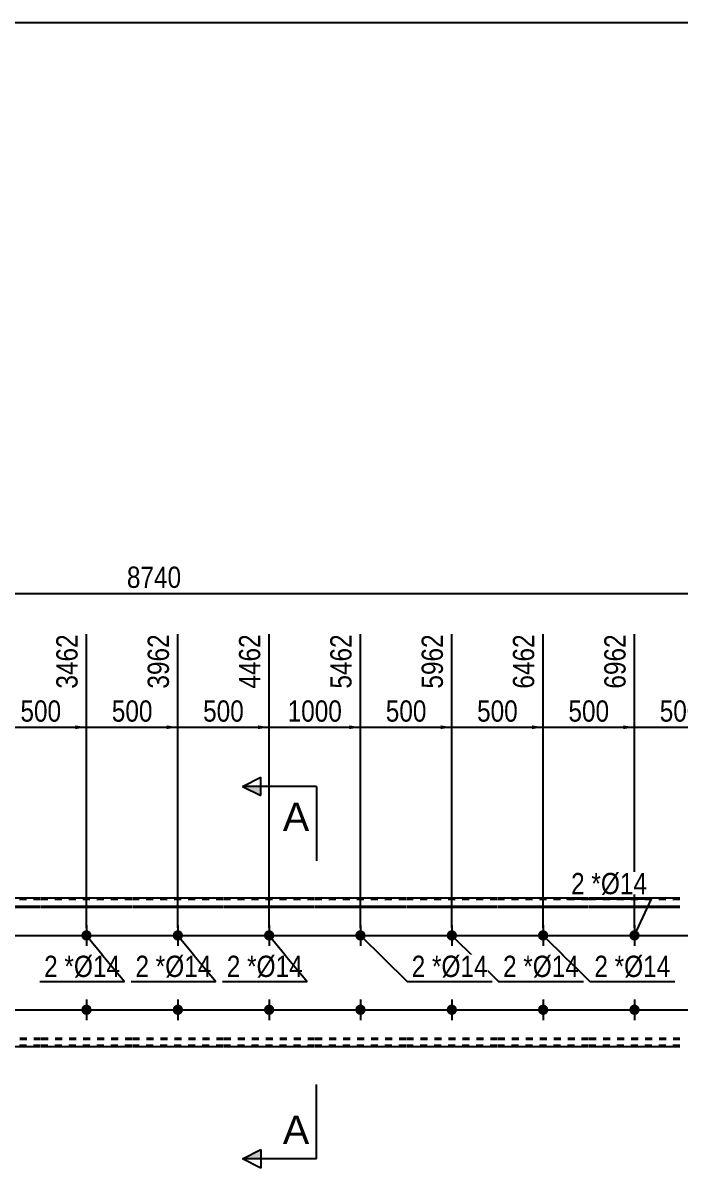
# Model space of a CAD drawing. Header units: millimetres. Extents: x -68 to 335, y -149 to 128.
# Drawn here: x 107.4 to 195.9, y -26.3 to 127.8 of the extents above; entities that cross this region are included whole.
import ezdxf

# ---------------------------------------------------------------- set-up
doc = ezdxf.new("R2010")
doc.units = ezdxf.units.MM
doc.linetypes.add('DXK_LINE_DOT1', pattern=[1.8814, 0.9407, -0.9407])
doc.styles.add('Arial', font='ARIAL.TTF', dxfattribs={"height": 0.2})
doc.styles.add('Arial Narrow', font='ARIALN.TTF', dxfattribs={"height": 0.2})

# ---------------------------------------------------------------- blocks, each defined once
blk = doc.blocks.new('Unknown-629087557-1873')
at = {"color": 5, "linetype": 'Continuous'}
blk.add_line((334.62, 127.75), (-65.38, 127.75), dxfattribs=at)
blk = doc.blocks.new('Part-629087557-1218 - 1203')
at = {"color": 2, "linetype": 'Continuous'}
for p, q in [((109.75, 10), (97.56, 10)), ((122.05, 10), (109.85, 10)), ((134.34, 10), (122.15, 10)), ((146.64, 10), (134.44, 10)), ((158.93, 10), (146.74, 10)), ((171.22, 10), (159.03, 10)), ((183.52, 10), (171.32, 10)), ((195.81, 10), (183.62, 10)), ((97.56, 8.94), (109.75, 8.94)), ((97.56, 8.81), (109.75, 8.81)), ((109.85, 8.94), (122.05, 8.94)), ((109.85, 8.81), (122.05, 8.81)), ((122.15, 8.94), (134.34, 8.94)), ((122.15, 8.81), (134.34, 8.81)), ((134.44, 8.94), (146.64, 8.94)), ((134.44, 8.81), (146.64, 8.81)), ((146.74, 8.94), (158.93, 8.94)), ((146.74, 8.81), (158.93, 8.81)), ((159.03, 8.94), (171.22, 8.94)), ((159.03, 8.81), (171.22, 8.81)), ((171.32, 8.94), (183.52, 8.94)), ((171.32, 8.81), (183.52, 8.81)), ((183.62, 8.94), (195.81, 8.94)), ((183.62, 8.81), (195.81, 8.81)), ((109.75, -10), (97.56, -10)), ((122.05, -10), (109.85, -10)), ((134.34, -10), (122.15, -10)), ((146.64, -10), (134.44, -10)), ((158.93, -10), (146.74, -10)), ((171.22, -10), (159.03, -10)), ((183.52, -10), (171.32, -10)), ((195.81, -10), (183.62, -10))]:
    blk.add_line(p, q, dxfattribs=at)
at = {"color": 7, "linetype": 'DXK_LINE_DOT1'}
for p, q in [((109.75, 9.82), (97.56, 9.82)), ((122.05, 9.82), (109.85, 9.82)), ((134.34, 9.82), (122.15, 9.82)), ((146.64, 9.82), (134.44, 9.82)), ((158.93, 9.82), (146.74, 9.82)), ((171.22, 9.82), (159.03, 9.82)), ((183.52, 9.82), (171.32, 9.82)), ((195.81, 9.82), (183.62, 9.82)), ((97.56, -8.81), (109.75, -8.81)), ((97.56, -8.94), (109.75, -8.94)), ((109.85, -8.81), (122.05, -8.81)), ((109.85, -8.94), (122.05, -8.94)), ((122.15, -8.81), (134.34, -8.81)), ((122.15, -8.94), (134.34, -8.94)), ((134.44, -8.81), (146.64, -8.81)), ((134.44, -8.94), (146.64, -8.94)), ((146.74, -8.81), (158.93, -8.81)), ((146.74, -8.94), (158.93, -8.94)), ((159.03, -8.81), (171.22, -8.81)), ((159.03, -8.94), (171.22, -8.94)), ((171.32, -8.81), (183.52, -8.81)), ((171.32, -8.94), (183.52, -8.94)), ((183.62, -8.81), (195.81, -8.81)), ((183.62, -8.94), (195.81, -8.94)), ((109.75, -9.82), (97.56, -9.82)), ((122.05, -9.82), (109.85, -9.82)), ((134.34, -9.82), (122.15, -9.82)), ((146.64, -9.82), (134.44, -9.82)), ((158.93, -9.82), (146.74, -9.82)), ((171.22, -9.82), (159.03, -9.82)), ((183.52, -9.82), (171.32, -9.82)), ((195.81, -9.82), (183.62, -9.82))]:
    blk.add_line(p, q, dxfattribs=at)
blk = doc.blocks.new('Bolt-629087557-1227 - 1203')
at = {"linetype": 'Continuous'}
for points in [[(153.53, 5, -1), (152.13, 5, -1)], [(153.53, -5, -1), (152.13, -5, -1)]]:
    blk.add_hatch(color=3, dxfattribs=at).paths.add_polyline_path(points)
at = {"color": 3, "linetype": 'Continuous'}
for p, q in [((152.83, 6.4), (152.83, 3.6)), ((151.43, 5), (154.23, 5)), ((152.83, -3.6), (152.83, -6.4)), ((151.43, -5), (154.23, -5))]:
    blk.add_line(p, q, dxfattribs=at)
blk = doc.blocks.new('Bolt-629087557-1228 - 1203')
at = {"linetype": 'Continuous'}
for points in [[(165.83, 5, -1), (164.43, 5, -1)], [(165.83, -5, -1), (164.43, -5, -1)]]:
    blk.add_hatch(color=3, dxfattribs=at).paths.add_polyline_path(points)
at = {"color": 3, "linetype": 'Continuous'}
for p, q in [((165.13, 6.4), (165.13, 3.6)), ((163.73, 5), (166.53, 5)), ((165.13, -3.6), (165.13, -6.4)), ((163.73, -5), (166.53, -5))]:
    blk.add_line(p, q, dxfattribs=at)
blk = doc.blocks.new('Bolt-629087557-1229 - 1203')
at = {"linetype": 'Continuous'}
for points in [[(178.12, 5, -1), (176.72, 5, -1)], [(178.12, -5, -1), (176.72, -5, -1)]]:
    blk.add_hatch(color=3, dxfattribs=at).paths.add_polyline_path(points)
at = {"color": 3, "linetype": 'Continuous'}
for p, q in [((177.42, 6.4), (177.42, 3.6)), ((176.02, 5), (178.82, 5)), ((177.42, -3.6), (177.42, -6.4)), ((176.02, -5), (178.82, -5))]:
    blk.add_line(p, q, dxfattribs=at)
blk = doc.blocks.new('Bolt-629087557-1230 - 1203')
at = {"linetype": 'Continuous'}
for points in [[(190.42, 5, -1), (189.02, 5, -1)], [(190.42, -5, -1), (189.02, -5, -1)]]:
    blk.add_hatch(color=3, dxfattribs=at).paths.add_polyline_path(points)
at = {"color": 3, "linetype": 'Continuous'}
for p, q in [((189.72, 6.4), (189.72, 3.6)), ((188.32, 5), (191.12, 5)), ((189.72, -3.6), (189.72, -6.4)), ((188.32, -5), (191.12, -5))]:
    blk.add_line(p, q, dxfattribs=at)
blk = doc.blocks.new('Bolt-629087557-1234 - 1203')
at = {"linetype": 'Continuous'}
for points in [[(141.24, 5, -1), (139.84, 5, -1)], [(141.24, -5, -1), (139.84, -5, -1)]]:
    blk.add_hatch(color=3, dxfattribs=at).paths.add_polyline_path(points)
at = {"color": 3, "linetype": 'Continuous'}
for p, q in [((140.54, 6.4), (140.54, 3.6)), ((139.14, 5), (141.94, 5)), ((140.54, -3.6), (140.54, -6.4)), ((139.14, -5), (141.94, -5))]:
    blk.add_line(p, q, dxfattribs=at)
blk = doc.blocks.new('Bolt-629087557-1235 - 1203')
at = {"linetype": 'Continuous'}
for points in [[(128.95, 5, -1), (127.55, 5, -1)], [(128.95, -5, -1), (127.55, -5, -1)]]:
    blk.add_hatch(color=3, dxfattribs=at).paths.add_polyline_path(points)
at = {"color": 3, "linetype": 'Continuous'}
for p, q in [((128.25, 6.4), (128.25, 3.6)), ((126.85, 5), (129.65, 5)), ((128.25, -3.6), (128.25, -6.4)), ((126.85, -5), (129.65, -5))]:
    blk.add_line(p, q, dxfattribs=at)
blk = doc.blocks.new('Bolt-629087557-1236 - 1203')
at = {"linetype": 'Continuous'}
for points in [[(116.65, 5, -1), (115.25, 5, -1)], [(116.65, -5, -1), (115.25, -5, -1)]]:
    blk.add_hatch(color=3, dxfattribs=at).paths.add_polyline_path(points)
at = {"color": 3, "linetype": 'Continuous'}
for p, q in [((115.95, 6.4), (115.95, 3.6)), ((114.55, 5), (117.35, 5)), ((115.95, -3.6), (115.95, -6.4)), ((114.55, -5), (117.35, -5))]:
    blk.add_line(p, q, dxfattribs=at)
blk = doc.blocks.new('StraightDimension-629087557-1297 - 1203')
at = {"linetype": 'Continuous'}
blk.add_hatch(color=7, dxfattribs=at).paths.add_polyline_path([(163.63, 33.25), (165.13, 33), (163.63, 32.75)])
at = {"color": 7, "linetype": 'Continuous'}
for p, q in [((152.83, 6), (152.83, 45.51)), ((165.13, 6), (165.13, 45.51)), ((152.83, 33), (165.13, 33))]:
    blk.add_line(p, q, dxfattribs=at)
at = {"color": 0}
blk.add_wipeout([(162.32, 33.15), (162.32, 37.35), (155.64, 37.35), (155.64, 33.15)], dxfattribs=at)
at = {"color": 3, "style": 'Arial Narrow'}
blk.add_text('500', height=2.863, dxfattribs=at).set_placement((156.24, 33.75))
at = {"color": 0, "linetype": 'Continuous'}
blk.add_wipeout([(164.53, 46.11), (160.33, 46.11), (160.33, 37.6), (164.53, 37.6)], dxfattribs=at)
at = {"color": 3, "linetype": 'Continuous', "style": 'Arial Narrow'}
blk.add_text('5962', height=2.863, rotation=90.0002, dxfattribs=at).set_placement((163.93, 38.2))
blk = doc.blocks.new('StraightDimension-629087557-1301 - 1203')
at = {"linetype": 'Continuous'}
blk.add_hatch(color=7, dxfattribs=at).paths.add_polyline_path([(114.45, 33.25), (115.95, 33), (114.45, 32.75)])
at = {"color": 7, "linetype": 'Continuous'}
for p, q in [((103.66, 6), (103.66, 45.51)), ((115.95, 6), (115.95, 45.51)), ((103.66, 33), (115.95, 33))]:
    blk.add_line(p, q, dxfattribs=at)
at = {"color": 0}
blk.add_wipeout([(113.15, 33.15), (113.15, 37.35), (106.46, 37.35), (106.46, 33.15)], dxfattribs=at)
at = {"color": 3, "style": 'Arial Narrow'}
blk.add_text('500', height=2.863, dxfattribs=at).set_placement((107.06, 33.75))
at = {"color": 0, "linetype": 'Continuous'}
blk.add_wipeout([(115.35, 46.11), (111.15, 46.11), (111.15, 37.6), (115.35, 37.6)], dxfattribs=at)
at = {"color": 3, "linetype": 'Continuous', "style": 'Arial Narrow'}
blk.add_text('3462', height=2.863, rotation=90.0002, dxfattribs=at).set_placement((114.75, 38.2))
blk = doc.blocks.new('StraightDimension-629087557-1300 - 1203')
at = {"linetype": 'Continuous'}
blk.add_hatch(color=7, dxfattribs=at).paths.add_polyline_path([(126.75, 33.25), (128.25, 33), (126.75, 32.75)])
at = {"color": 7, "linetype": 'Continuous'}
for p, q in [((115.95, 6), (115.95, 45.51)), ((128.25, 6), (128.25, 45.51)), ((115.95, 33), (128.25, 33))]:
    blk.add_line(p, q, dxfattribs=at)
at = {"color": 0}
blk.add_wipeout([(125.44, 33.15), (125.44, 37.35), (118.76, 37.35), (118.76, 33.15)], dxfattribs=at)
at = {"color": 3, "style": 'Arial Narrow'}
blk.add_text('500', height=2.863, dxfattribs=at).set_placement((119.36, 33.75))
at = {"color": 0, "linetype": 'Continuous'}
blk.add_wipeout([(127.65, 46.11), (123.45, 46.11), (123.45, 37.6), (127.65, 37.6)], dxfattribs=at)
at = {"color": 3, "linetype": 'Continuous', "style": 'Arial Narrow'}
blk.add_text('3962', height=2.863, rotation=90.0002, dxfattribs=at).set_placement((127.05, 38.2))
blk = doc.blocks.new('StraightDimension-629087557-1299 - 1203')
at = {"linetype": 'Continuous'}
blk.add_hatch(color=7, dxfattribs=at).paths.add_polyline_path([(139.04, 33.25), (140.54, 33), (139.04, 32.75)])
at = {"color": 7, "linetype": 'Continuous'}
for p, q in [((128.25, 6), (128.25, 45.51)), ((140.54, 6), (140.54, 45.51)), ((128.25, 33), (140.54, 33))]:
    blk.add_line(p, q, dxfattribs=at)
at = {"color": 0}
blk.add_wipeout([(137.73, 33.15), (137.73, 37.35), (131.05, 37.35), (131.05, 33.15)], dxfattribs=at)
at = {"color": 3, "style": 'Arial Narrow'}
blk.add_text('500', height=2.863, dxfattribs=at).set_placement((131.65, 33.75))
at = {"color": 0, "linetype": 'Continuous'}
blk.add_wipeout([(139.94, 46.11), (135.74, 46.11), (135.74, 37.6), (139.94, 37.6)], dxfattribs=at)
at = {"color": 3, "linetype": 'Continuous', "style": 'Arial Narrow'}
blk.add_text('4462', height=2.863, rotation=90.0002, dxfattribs=at).set_placement((139.34, 38.2))
blk = doc.blocks.new('StraightDimension-629087557-1294 - 1203')
at = {"linetype": 'Continuous'}
blk.add_hatch(color=7, dxfattribs=at).paths.add_polyline_path([(200.51, 33.25), (202.01, 33), (200.51, 32.75)])
at = {"color": 7, "linetype": 'Continuous'}
for p, q in [((189.72, 6), (189.72, 45.51)), ((202.01, 6), (202.01, 45.51)), ((189.72, 33), (202.01, 33))]:
    blk.add_line(p, q, dxfattribs=at)
at = {"color": 0}
blk.add_wipeout([(199.2, 33.15), (199.2, 37.35), (192.52, 37.35), (192.52, 33.15)], dxfattribs=at)
at = {"color": 3, "style": 'Arial Narrow'}
blk.add_text('500', height=2.863, dxfattribs=at).set_placement((193.12, 33.75))
at = {"color": 0, "linetype": 'Continuous'}
blk.add_wipeout([(201.41, 46.11), (197.21, 46.11), (197.21, 37.6), (201.41, 37.6)], dxfattribs=at)
at = {"color": 3, "linetype": 'Continuous', "style": 'Arial Narrow'}
blk.add_text('7462', height=2.863, rotation=90.0002, dxfattribs=at).set_placement((200.81, 38.2))
blk = doc.blocks.new('StraightDimension-629087557-1295 - 1203')
at = {"linetype": 'Continuous'}
blk.add_hatch(color=7, dxfattribs=at).paths.add_polyline_path([(188.22, 33.25), (189.72, 33), (188.22, 32.75)])
at = {"color": 7, "linetype": 'Continuous'}
for p, q in [((177.42, 6), (177.42, 45.51)), ((189.72, 6), (189.72, 45.51)), ((177.42, 33), (189.72, 33))]:
    blk.add_line(p, q, dxfattribs=at)
at = {"color": 0}
blk.add_wipeout([(186.91, 33.15), (186.91, 37.35), (180.23, 37.35), (180.23, 33.15)], dxfattribs=at)
at = {"color": 3, "style": 'Arial Narrow'}
blk.add_text('500', height=2.863, dxfattribs=at).set_placement((180.83, 33.75))
at = {"color": 0, "linetype": 'Continuous'}
blk.add_wipeout([(189.12, 46.11), (184.92, 46.11), (184.92, 37.6), (189.12, 37.6)], dxfattribs=at)
at = {"color": 3, "linetype": 'Continuous', "style": 'Arial Narrow'}
blk.add_text('6962', height=2.863, rotation=90.0002, dxfattribs=at).set_placement((188.52, 38.2))
blk = doc.blocks.new('StraightDimension-629087557-1296 - 1203')
at = {"linetype": 'Continuous'}
blk.add_hatch(color=7, dxfattribs=at).paths.add_polyline_path([(175.92, 33.25), (177.42, 33), (175.92, 32.75)])
at = {"color": 7, "linetype": 'Continuous'}
for p, q in [((165.13, 6), (165.13, 45.51)), ((177.42, 6), (177.42, 45.51)), ((165.13, 33), (177.42, 33))]:
    blk.add_line(p, q, dxfattribs=at)
at = {"color": 0}
blk.add_wipeout([(174.62, 33.15), (174.62, 37.35), (167.93, 37.35), (167.93, 33.15)], dxfattribs=at)
at = {"color": 3, "style": 'Arial Narrow'}
blk.add_text('500', height=2.863, dxfattribs=at).set_placement((168.53, 33.75))
at = {"color": 0, "linetype": 'Continuous'}
blk.add_wipeout([(176.82, 46.11), (172.62, 46.11), (172.62, 37.6), (176.82, 37.6)], dxfattribs=at)
at = {"color": 3, "linetype": 'Continuous', "style": 'Arial Narrow'}
blk.add_text('6462', height=2.863, rotation=90.0002, dxfattribs=at).set_placement((176.22, 38.2))
blk = doc.blocks.new('StraightDimension-629087557-1298 - 1203')
at = {"linetype": 'Continuous'}
blk.add_hatch(color=7, dxfattribs=at).paths.add_polyline_path([(151.33, 33.25), (152.83, 33), (151.33, 32.75)])
at = {"color": 7, "linetype": 'Continuous'}
for p, q in [((140.54, 6), (140.54, 45.51)), ((152.83, 6), (152.83, 45.51)), ((140.54, 33), (152.83, 33))]:
    blk.add_line(p, q, dxfattribs=at)
at = {"color": 0}
blk.add_wipeout([(150.94, 33.15), (150.94, 37.35), (142.43, 37.35), (142.43, 33.15)], dxfattribs=at)
at = {"color": 3, "style": 'Arial Narrow'}
blk.add_text('1000', height=2.863, dxfattribs=at).set_placement((143.03, 33.75))
at = {"color": 0, "linetype": 'Continuous'}
blk.add_wipeout([(152.23, 46.11), (148.03, 46.11), (148.03, 37.6), (152.23, 37.6)], dxfattribs=at)
at = {"color": 3, "linetype": 'Continuous', "style": 'Arial Narrow'}
blk.add_text('5462', height=2.863, rotation=90.0002, dxfattribs=at).set_placement((151.63, 38.2))
blk = doc.blocks.new('StraightDimension-629087557-1379 - 1203')
at = {"color": 7, "linetype": 'Continuous'}
blk.add_line((15.79, 5), (263.4, 5), dxfattribs=at)
blk = doc.blocks.new('StraightDimension-629087557-1394 - 1203')
at = {"color": 7, "linetype": 'Continuous'}
blk.add_line((15.79, -5), (263.4, -5), dxfattribs=at)
blk = doc.blocks.new('StraightDimension-629087557-1409 - 1203')
at = {"color": 7, "linetype": 'Continuous'}
blk.add_line((0, 51), (250.09, 51), dxfattribs=at)
at = {"color": 0}
blk.add_wipeout([(129.3, 51.15), (129.3, 55.35), (120.79, 55.35), (120.79, 51.15)], dxfattribs=at)
at = {"color": 3, "style": 'Arial Narrow'}
blk.add_text('8740', height=2.863, dxfattribs=at).set_placement((121.39, 51.75))
blk = doc.blocks.new('Mark-629087557-1439 - 1203')
at = {"color": 0}
for points in [[(183.02, 10.54), (183.02, 13.54), (181.19, 13.54), (181.19, 10.54)], [(185.2, 10.54), (185.2, 13.54), (183.92, 13.54), (183.92, 10.54)]]:
    blk.add_wipeout(points, dxfattribs=at)
for points in [[(183.02, 10.54), (183.02, 13.54), (181.19, 13.54), (181.19, 10.54)], [(185.2, 10.54), (185.2, 13.54), (183.92, 13.54), (183.92, 10.54)]]:
    blk.add_wipeout(points, dxfattribs=at)
at = {"color": 3, "style": 'Arial Narrow'}
blk.add_text('2', height=2.86, dxfattribs=at).set_placement((181.19, 10.54))
at = {"color": 0}
blk.add_wipeout([(191.41, 10.54), (191.41, 13.54), (185.2, 13.54), (185.2, 10.54)], dxfattribs=at)
blk.add_wipeout([(191.41, 10.54), (191.41, 13.54), (185.2, 13.54), (185.2, 10.54)], dxfattribs=at)
at = {"color": 7, "linetype": 'Continuous'}
for p in [(180.59, 9.94), (189.72, 5)]:
    blk.add_line(p, (192.01, 9.94), dxfattribs=at)
at = {"color": 3, "style": 'Arial Narrow'}
for s, height, p in [('*', 2.86, (183.92, 10.54)), ('Ø14', 2.863, (185.2, 10.54))]:
    blk.add_text(s, height=height, dxfattribs=at).set_placement(p)
blk = doc.blocks.new('Mark-629087557-1437 - 1203')
at = {"color": 0}
for points in [[(173.85, -0.59), (173.85, 2.41), (172.03, 2.41), (172.03, -0.59)], [(176.03, -0.59), (176.03, 2.41), (174.75, 2.41), (174.75, -0.59)]]:
    blk.add_wipeout(points, dxfattribs=at)
for points in [[(173.85, -0.59), (173.85, 2.41), (172.03, 2.41), (172.03, -0.59)], [(176.03, -0.59), (176.03, 2.41), (174.75, 2.41), (174.75, -0.59)]]:
    blk.add_wipeout(points, dxfattribs=at)
at = {"color": 7, "linetype": 'Continuous'}
blk.add_line((165.13, 5), (171.43, -1.19), dxfattribs=at)
at = {"color": 3, "style": 'Arial Narrow'}
blk.add_text('2', height=2.86, dxfattribs=at).set_placement((172.03, -0.59))
at = {"color": 0}
blk.add_wipeout([(182.25, -0.59), (182.25, 2.41), (176.03, 2.41), (176.03, -0.59)], dxfattribs=at)
blk.add_wipeout([(182.25, -0.59), (182.25, 2.41), (176.03, 2.41), (176.03, -0.59)], dxfattribs=at)
at = {"color": 7, "linetype": 'Continuous'}
blk.add_line((171.43, -1.19), (182.85, -1.19), dxfattribs=at)
at = {"color": 3, "style": 'Arial Narrow'}
for s, height, p in [('*', 2.86, (174.75, -0.59)), ('Ø14', 2.863, (176.03, -0.59))]:
    blk.add_text(s, height=height, dxfattribs=at).set_placement(p)
blk = doc.blocks.new('SectionMark-629087557-1288 - 1203')
at = {"linetype": 'Continuous'}
for points in [[(139.43, 25.05), (139.43, 23.8), (136.93, 25.05)], [(139.43, -23.8), (139.43, -25.05), (136.93, -25.05)]]:
    blk.add_hatch(color=30, dxfattribs=at).paths.add_polyline_path(points)
at = {"color": 30, "linetype": 'Continuous'}
for p, q in [((136.93, 25.05), (139.43, 26.3)), ((139.43, 23.8), (139.43, 26.3)), ((146.93, 25.05), (136.93, 25.05)), ((136.93, 25.05), (139.43, 23.8)), ((146.93, 25.05), (146.93, 15.05)), ((146.93, -25.05), (146.93, -15.05)), ((136.93, -25.05), (139.43, -23.8)), ((139.43, -23.8), (139.43, -26.3)), ((146.93, -25.05), (136.93, -25.05)), ((139.43, -26.3), (136.93, -25.05))]:
    blk.add_line(p, q, dxfattribs=at)
at = {"color": 0, "linetype": 'Continuous'}
for points in [[(145.93, 19.05), (145.93, 23.05), (142.38, 23.05), (142.38, 19.05)], [(145.93, -23.05), (145.93, -19.05), (142.38, -19.05), (142.38, -23.05)]]:
    blk.add_wipeout(points, dxfattribs=at)
at = {"color": 96, "linetype": 'Continuous', "style": 'Arial'}
for p in [(142.38, 19.05), (142.38, -23.05)]:
    blk.add_text('A', height=3.82, dxfattribs=at).set_placement(p)
blk = doc.blocks.new('Mark-629087557-1436 - 1203')
at = {"color": 0}
for points in [[(161.56, -0.59), (161.56, 2.41), (159.73, 2.41), (159.73, -0.59)], [(163.74, -0.59), (163.74, 2.41), (162.46, 2.41), (162.46, -0.59)]]:
    blk.add_wipeout(points, dxfattribs=at)
for points in [[(161.56, -0.59), (161.56, 2.41), (159.73, 2.41), (159.73, -0.59)], [(163.74, -0.59), (163.74, 2.41), (162.46, 2.41), (162.46, -0.59)]]:
    blk.add_wipeout(points, dxfattribs=at)
at = {"color": 7, "linetype": 'Continuous'}
blk.add_line((152.83, 5), (159.13, -1.19), dxfattribs=at)
at = {"color": 3, "style": 'Arial Narrow'}
blk.add_text('2', height=2.86, dxfattribs=at).set_placement((159.73, -0.59))
at = {"color": 0}
blk.add_wipeout([(169.95, -0.59), (169.95, 2.41), (163.74, 2.41), (163.74, -0.59)], dxfattribs=at)
blk.add_wipeout([(169.95, -0.59), (169.95, 2.41), (163.74, 2.41), (163.74, -0.59)], dxfattribs=at)
at = {"color": 7, "linetype": 'Continuous'}
blk.add_line((159.13, -1.19), (170.55, -1.19), dxfattribs=at)
at = {"color": 3, "style": 'Arial Narrow'}
for s, height, p in [('*', 2.86, (162.46, -0.59)), ('Ø14', 2.863, (163.74, -0.59))]:
    blk.add_text(s, height=height, dxfattribs=at).set_placement(p)
blk = doc.blocks.new('Mark-629087557-1438 - 1203')
at = {"color": 0}
for points in [[(186.15, -0.59), (186.15, 2.41), (184.32, 2.41), (184.32, -0.59)], [(188.33, -0.59), (188.33, 2.41), (187.05, 2.41), (187.05, -0.59)]]:
    blk.add_wipeout(points, dxfattribs=at)
for points in [[(186.15, -0.59), (186.15, 2.41), (184.32, 2.41), (184.32, -0.59)], [(188.33, -0.59), (188.33, 2.41), (187.05, 2.41), (187.05, -0.59)]]:
    blk.add_wipeout(points, dxfattribs=at)
at = {"color": 7, "linetype": 'Continuous'}
blk.add_line((177.42, 5), (183.72, -1.19), dxfattribs=at)
at = {"color": 3, "style": 'Arial Narrow'}
blk.add_text('2', height=2.86, dxfattribs=at).set_placement((184.32, -0.59))
at = {"color": 0}
blk.add_wipeout([(194.54, -0.59), (194.54, 2.41), (188.33, 2.41), (188.33, -0.59)], dxfattribs=at)
blk.add_wipeout([(194.54, -0.59), (194.54, 2.41), (188.33, 2.41), (188.33, -0.59)], dxfattribs=at)
at = {"color": 7, "linetype": 'Continuous'}
blk.add_line((183.72, -1.19), (195.14, -1.19), dxfattribs=at)
at = {"color": 3, "style": 'Arial Narrow'}
for s, height, p in [('*', 2.86, (187.05, -0.59)), ('Ø14', 2.863, (188.33, -0.59))]:
    blk.add_text(s, height=height, dxfattribs=at).set_placement(p)
blk = doc.blocks.new('Mark-629087557-1442 - 1203')
at = {"color": 0}
for points in [[(136.67, -0.59), (136.67, 2.41), (134.84, 2.41), (134.84, -0.59)], [(138.85, -0.59), (138.85, 2.41), (137.57, 2.41), (137.57, -0.59)]]:
    blk.add_wipeout(points, dxfattribs=at)
for points in [[(136.67, -0.59), (136.67, 2.41), (134.84, 2.41), (134.84, -0.59)], [(138.85, -0.59), (138.85, 2.41), (137.57, 2.41), (137.57, -0.59)]]:
    blk.add_wipeout(points, dxfattribs=at)
at = {"color": 3, "style": 'Arial Narrow'}
blk.add_text('2', height=2.86, dxfattribs=at).set_placement((134.84, -0.59))
at = {"color": 0}
blk.add_wipeout([(145.06, -0.59), (145.06, 2.41), (138.85, 2.41), (138.85, -0.59)], dxfattribs=at)
blk.add_wipeout([(145.06, -0.59), (145.06, 2.41), (138.85, 2.41), (138.85, -0.59)], dxfattribs=at)
at = {"color": 7, "linetype": 'Continuous'}
for p in [(140.54, 5), (134.24, -1.19)]:
    blk.add_line(p, (145.66, -1.19), dxfattribs=at)
at = {"color": 3, "style": 'Arial Narrow'}
for s, height, p in [('*', 2.86, (137.57, -0.59)), ('Ø14', 2.863, (138.85, -0.59))]:
    blk.add_text(s, height=height, dxfattribs=at).set_placement(p)
blk = doc.blocks.new('Mark-629087557-1443 - 1203')
at = {"color": 0}
for points in [[(124.37, -0.59), (124.37, 2.41), (122.55, 2.41), (122.55, -0.59)], [(126.55, -0.59), (126.55, 2.41), (125.27, 2.41), (125.27, -0.59)]]:
    blk.add_wipeout(points, dxfattribs=at)
for points in [[(124.37, -0.59), (124.37, 2.41), (122.55, 2.41), (122.55, -0.59)], [(126.55, -0.59), (126.55, 2.41), (125.27, 2.41), (125.27, -0.59)]]:
    blk.add_wipeout(points, dxfattribs=at)
at = {"color": 3, "style": 'Arial Narrow'}
blk.add_text('2', height=2.86, dxfattribs=at).set_placement((122.55, -0.59))
at = {"color": 0}
blk.add_wipeout([(132.77, -0.59), (132.77, 2.41), (126.55, 2.41), (126.55, -0.59)], dxfattribs=at)
blk.add_wipeout([(132.77, -0.59), (132.77, 2.41), (126.55, 2.41), (126.55, -0.59)], dxfattribs=at)
at = {"color": 7, "linetype": 'Continuous'}
for p in [(128.25, 5), (121.95, -1.19)]:
    blk.add_line(p, (133.37, -1.19), dxfattribs=at)
at = {"color": 3, "style": 'Arial Narrow'}
for s, height, p in [('*', 2.86, (125.27, -0.59)), ('Ø14', 2.863, (126.55, -0.59))]:
    blk.add_text(s, height=height, dxfattribs=at).set_placement(p)
blk = doc.blocks.new('Mark-629087557-1444 - 1203')
at = {"color": 0}
for points in [[(112.08, -0.59), (112.08, 2.41), (110.25, 2.41), (110.25, -0.59)], [(114.26, -0.59), (114.26, 2.41), (112.98, 2.41), (112.98, -0.59)]]:
    blk.add_wipeout(points, dxfattribs=at)
for points in [[(112.08, -0.59), (112.08, 2.41), (110.25, 2.41), (110.25, -0.59)], [(114.26, -0.59), (114.26, 2.41), (112.98, 2.41), (112.98, -0.59)]]:
    blk.add_wipeout(points, dxfattribs=at)
at = {"color": 3, "style": 'Arial Narrow'}
blk.add_text('2', height=2.86, dxfattribs=at).set_placement((110.25, -0.59))
at = {"color": 0}
blk.add_wipeout([(120.47, -0.59), (120.47, 2.41), (114.26, 2.41), (114.26, -0.59)], dxfattribs=at)
blk.add_wipeout([(120.47, -0.59), (120.47, 2.41), (114.26, 2.41), (114.26, -0.59)], dxfattribs=at)
at = {"color": 7, "linetype": 'Continuous'}
for p in [(115.95, 5), (109.65, -1.19)]:
    blk.add_line(p, (121.07, -1.19), dxfattribs=at)
at = {"color": 3, "style": 'Arial Narrow'}
for s, height, p in [('*', 2.86, (112.98, -0.59)), ('Ø14', 2.863, (114.26, -0.59))]:
    blk.add_text(s, height=height, dxfattribs=at).set_placement(p)

msp = doc.modelspace()

# ---------------------------------------------------------------- block references
for name in ['Unknown-629087557-1873', 'Part-629087557-1218 - 1203', 'Bolt-629087557-1236 - 1203', 'Bolt-629087557-1235 - 1203', 'Bolt-629087557-1234 - 1203', 'Bolt-629087557-1227 - 1203', 'Bolt-629087557-1228 - 1203', 'Bolt-629087557-1229 - 1203', 'Bolt-629087557-1230 - 1203']:
    msp.add_blockref(name, (0, 0))

# ---------------------------------------------------------------- next in the draw order: block references
for name in ['StraightDimension-629087557-1301 - 1203', 'StraightDimension-629087557-1297 - 1203', 'StraightDimension-629087557-1294 - 1203', 'StraightDimension-629087557-1394 - 1203']:
    msp.add_blockref(name, (0, 0))

# ---------------------------------------------------------------- next in the draw order: block references
for name in ['StraightDimension-629087557-1300 - 1203', 'StraightDimension-629087557-1295 - 1203']:
    msp.add_blockref(name, (0, 0))

# ---------------------------------------------------------------- next in the draw order: block references
for name in ['StraightDimension-629087557-1299 - 1203', 'StraightDimension-629087557-1296 - 1203']:
    msp.add_blockref(name, (0, 0))

# ---------------------------------------------------------------- next in the draw order: block references
msp.add_blockref('StraightDimension-629087557-1298 - 1203', (0, 0))

# ---------------------------------------------------------------- next in the draw order: block references
for name in ['StraightDimension-629087557-1409 - 1203', 'StraightDimension-629087557-1379 - 1203']:
    msp.add_blockref(name, (0, 0))

# ---------------------------------------------------------------- next in the draw order: block references
for name in ['SectionMark-629087557-1288 - 1203', 'Mark-629087557-1439 - 1203', 'Mark-629087557-1444 - 1203', 'Mark-629087557-1443 - 1203']:
    msp.add_blockref(name, (0, 0))

# ---------------------------------------------------------------- next in the draw order: block references
for name in ['Mark-629087557-1442 - 1203', 'Mark-629087557-1437 - 1203']:
    msp.add_blockref(name, (0, 0))

# ---------------------------------------------------------------- next in the draw order: block references
for name in ['Mark-629087557-1436 - 1203', 'Mark-629087557-1438 - 1203']:
    msp.add_blockref(name, (0, 0))

doc.saveas('drawing.dxf')
